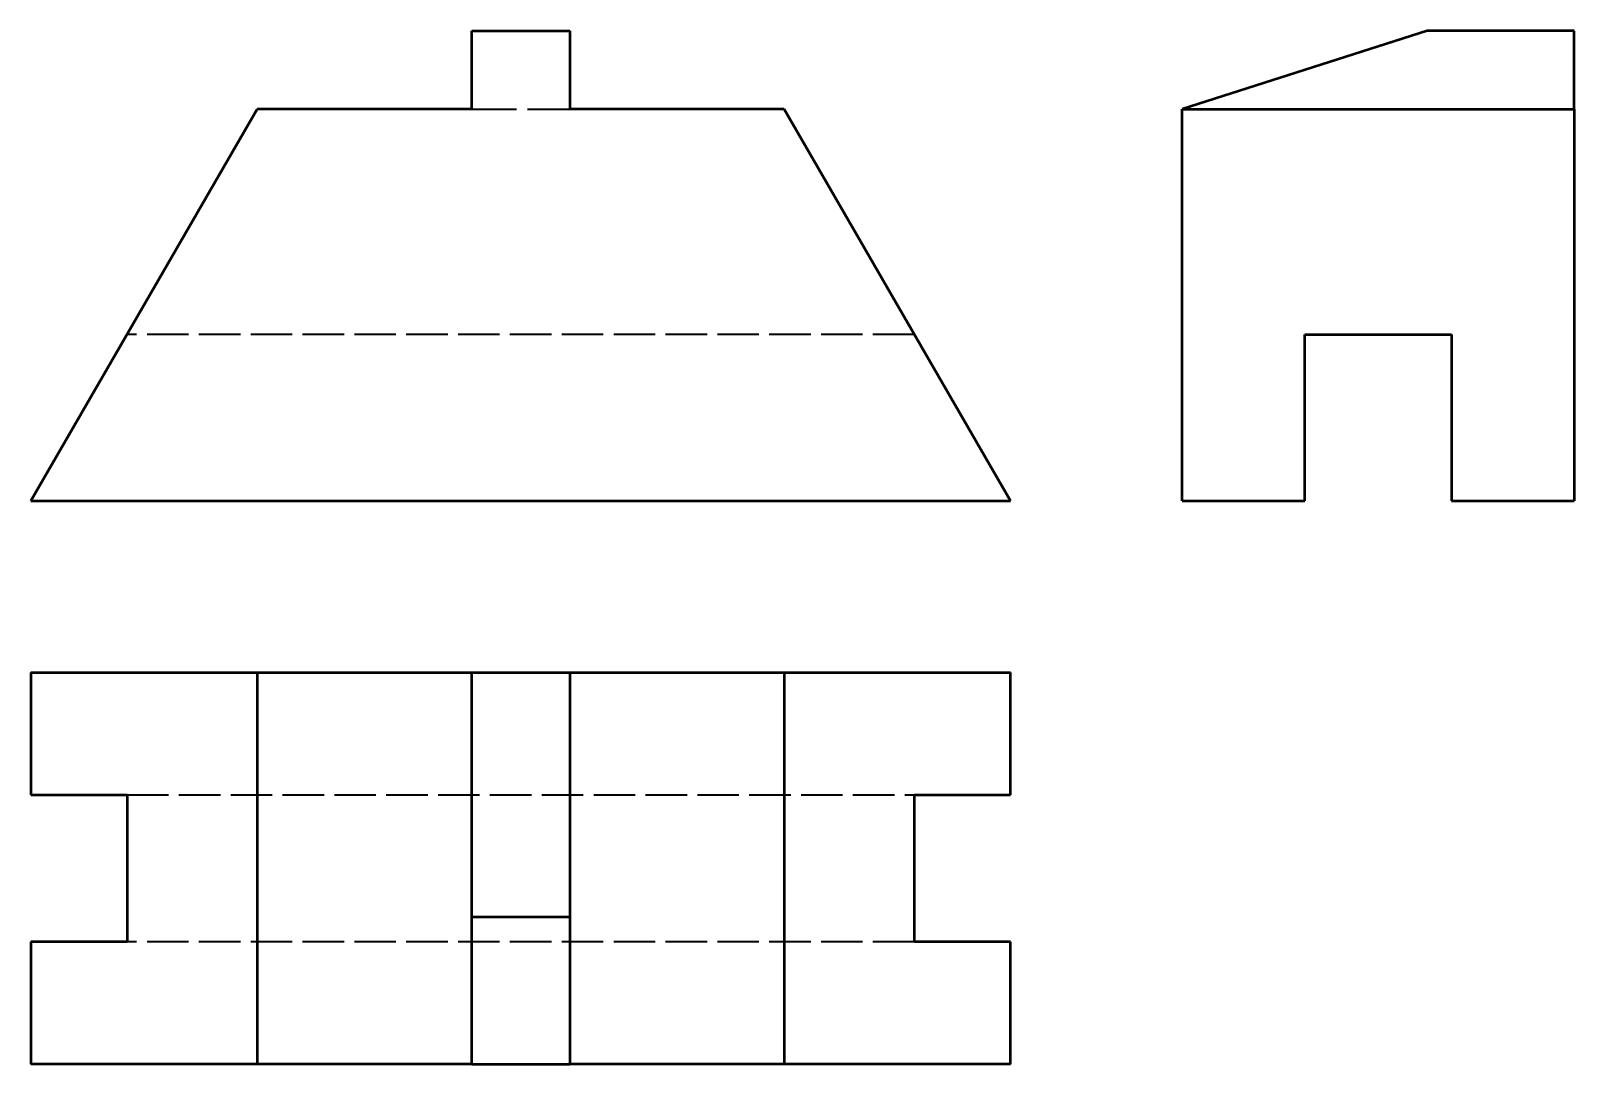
# Model space of a CAD drawing. Header units: inches. Extents: x 0 to 62, y 0 to 41.5.
import ezdxf

# ---------------------------------------------------------------- set-up
doc = ezdxf.new("R2010")
doc.units = ezdxf.units.IN
doc.header["$LTSCALE"] = 10
doc.header["$MEASUREMENT"] = 0
doc.linetypes.add('DASHED', pattern=[0.2067, 0.1654, -0.0413])
doc.layers.add('Hidden(Default)', color=7, linetype='DASHED', lineweight=35)
doc.layers.add('Visible(Default)', color=7, linetype='Continuous', lineweight=50)

msp = doc.modelspace()

# ---------------------------------------------------------------- linework, layer by layer
at = {"layer": 'Hidden(Default)', "ltscale": 1.087022}
msp.add_line((17.717, 38.395), (21.654, 38.395), dxfattribs=at)
at = {"layer": 'Hidden(Default)', "ltscale": 1.008046}
for p, q in [((35.506, 29.339), (3.864, 29.339)), ((3.864, 10.827), (35.506, 10.827)), ((35.506, 4.921), (3.864, 4.921))]:
    msp.add_line(p, q, dxfattribs=at)
at = {"layer": 'Visible(Default)'}
for p, q in [((17.717, 38.395), (17.717, 41.544)), ((17.717, 41.544), (21.654, 41.544)), ((21.654, 41.544), (21.654, 38.395)), ((56.111, 41.544), (46.269, 38.395)), ((62.017, 41.544), (56.111, 41.544)), ((62.017, 38.395), (62.017, 41.544)), ((9.092, 38.395), (0, 22.647)), ((17.717, 38.395), (9.092, 38.395)), ((30.278, 38.395), (21.654, 38.395)), ((39.37, 22.647), (30.278, 38.395)), ((46.269, 38.395), (62.017, 38.395)), ((46.269, 22.647), (46.269, 38.395)), ((62.017, 38.395), (62.017, 22.647)), ((51.19, 29.339), (57.095, 29.339)), ((51.19, 22.647), (51.19, 29.339)), ((57.095, 29.339), (57.095, 22.647)), ((0, 22.647), (39.37, 22.647)), ((46.269, 22.647), (51.19, 22.647)), ((57.095, 22.647), (62.017, 22.647)), ((0, 15.748), (0, 10.827)), ((0, 15.748), (9.092, 15.748)), ((9.092, 15.748), (17.717, 15.748)), ((9.092, 15.748), (9.092, 0)), ((17.717, 5.906), (17.717, 15.748)), ((17.717, 15.748), (21.654, 15.748)), ((21.654, 15.748), (21.654, 5.906)), ((21.654, 15.748), (30.278, 15.748)), ((30.278, 15.748), (30.278, 0)), ((30.278, 15.748), (39.37, 15.748)), ((39.37, 10.827), (39.37, 15.748)), ((0, 10.827), (3.864, 10.827)), ((3.864, 10.827), (3.864, 4.921)), ((35.506, 4.921), (35.506, 10.827)), ((35.506, 10.827), (39.37, 10.827)), ((17.717, 0), (17.717, 5.906)), ((21.654, 5.906), (17.717, 5.906)), ((21.654, 5.906), (21.654, 0)), ((0, 4.921), (0, 0)), ((3.864, 4.921), (0, 4.921)), ((39.37, 4.921), (35.506, 4.921)), ((39.37, 0), (39.37, 4.921)), ((9.092, 0), (0, 0)), ((17.717, 0), (9.092, 0)), ((17.717, 0), (21.654, 0)), ((30.278, 0), (21.654, 0)), ((39.37, 0), (30.278, 0))]:
    msp.add_line(p, q, dxfattribs=at)

doc.saveas('drawing.dxf')
